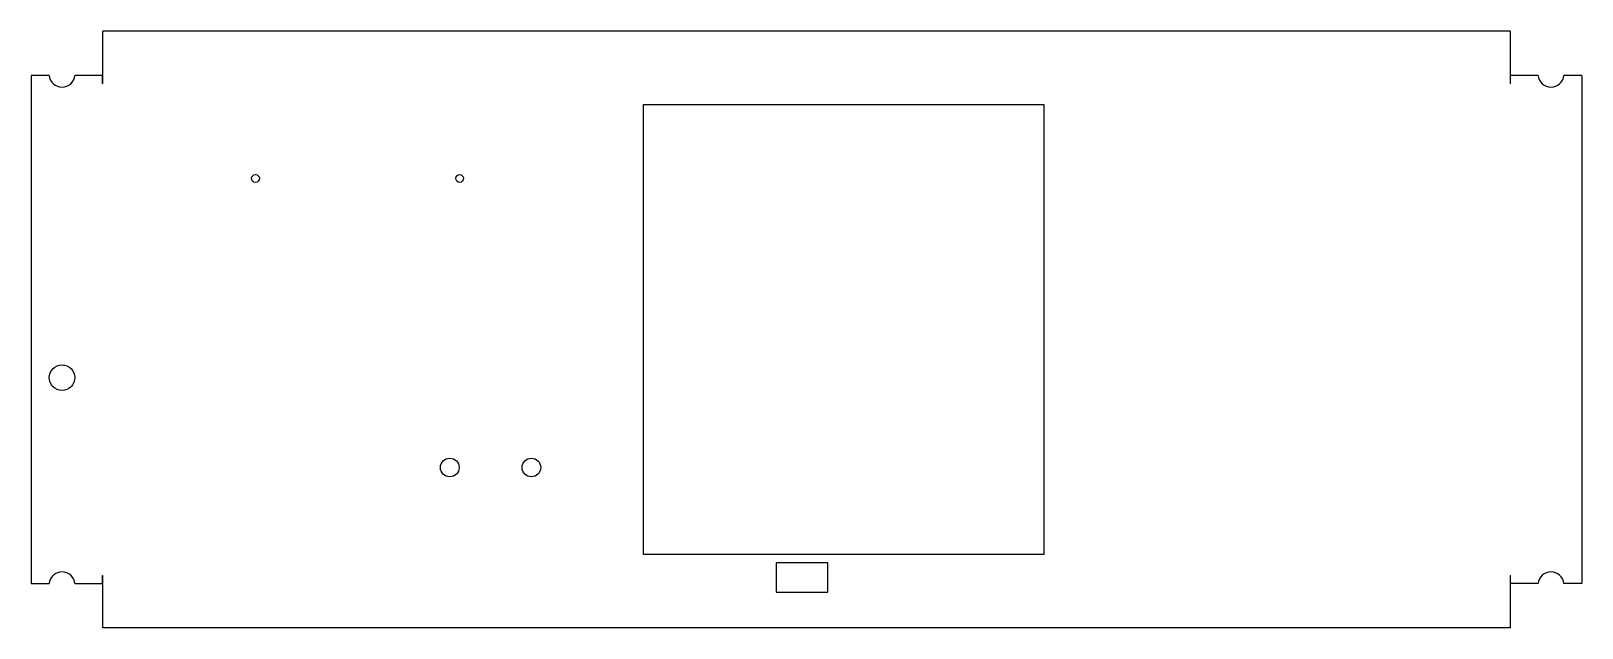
# Model space of a CAD drawing. Header units: inches. Extents: x 0 to 19, y -0.5 to 6.8.
import ezdxf

# ---------------------------------------------------------------- set-up
doc = ezdxf.new("R2010")
doc.units = ezdxf.units.IN
doc.header["$MEASUREMENT"] = 0

msp = doc.modelspace()

# ---------------------------------------------------------------- linework, layer by layer
at = {"color": 7, "linetype": 'Continuous', "lineweight": 25}
for p, q in [((0.88, 6.123), (0.88, 6.766)), ((18.12, 6.766), (0.88, 6.766)), ((18.12, 6.766), (18.12, 6.123)), ((0, 6.22), (0, 0)), ((0.221, 6.22), (0, 6.22)), ((0.876, 6.22), (0.539, 6.22)), ((0.876, 6.123), (0.876, 6.22)), ((0.876, 6.123), (0.88, 6.123)), ((18.12, 6.123), (18.124, 6.123)), ((18.124, 6.123), (18.124, 6.22)), ((18.461, 6.22), (18.124, 6.22)), ((19, 6.22), (18.779, 6.22)), ((19, 6.22), (19, 0)), ((12.41, 5.86), (7.5, 5.86)), ((7.5, 5.86), (7.5, 0.36)), ((12.41, 0.36), (12.41, 5.86)), ((7.5, 0.36), (12.41, 0.36)), ((9.76, 0.25), (9.13, 0.25)), ((9.13, 0.25), (9.13, -0.106)), ((9.76, -0.106), (9.76, 0.25)), ((0, 0), (0.221, 0)), ((0.539, 0), (0.876, 0)), ((0.876, 0.097), (0.88, 0.097)), ((0.876, 0), (0.876, 0.097)), ((0.88, -0.546), (0.88, 0.097)), ((18.12, 0.097), (18.124, 0.097)), ((18.12, 0.097), (18.12, -0.546)), ((18.124, 0), (18.124, 0.097)), ((18.461, 0), (18.124, 0)), ((19, 0), (18.779, 0)), ((9.13, -0.106), (9.76, -0.106)), ((18.12, -0.546), (0.88, -0.546))]:
    msp.add_line(p, q, dxfattribs=at)
for centre, radius in [((2.75, 4.96), 0.0475), ((5.25, 4.96), 0.0475), ((0.38, 2.52), 0.156), ((5.13, 1.42), 0.114), ((6.13, 1.42), 0.114)]:
    msp.add_circle(centre, radius, dxfattribs=at)
for centre, start, end in [((0.38, 6.24), 187.1808, 352.8192), ((18.62, 6.24), 187.1808, 352.8192), ((0.38, -0.02), 7.1808, 172.8192), ((18.62, -0.02), 7.1808, 172.8192)]:
    msp.add_arc(centre, 0.16, start, end, dxfattribs=at)

doc.saveas('drawing.dxf')
